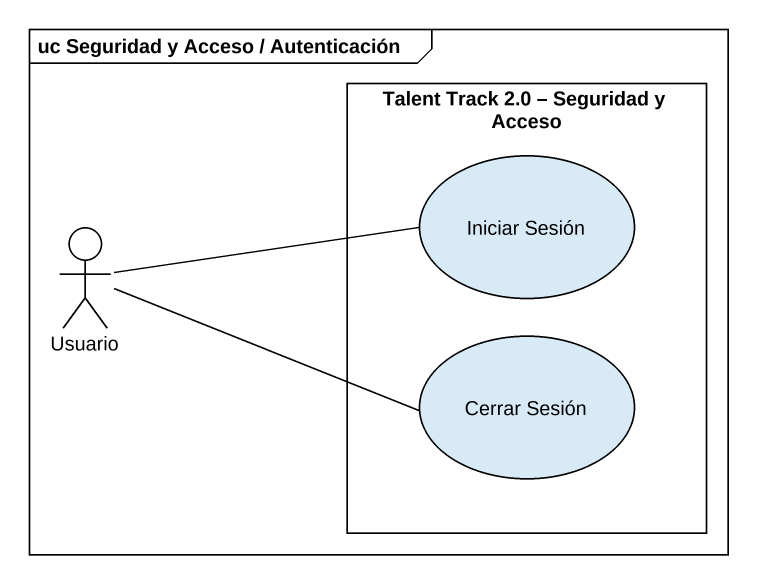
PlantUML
@startuml
mainframe uc Seguridad y Acceso / Autenticación
rectangle "Talent Track 2.0 – Seguridad y Acceso" as Talent_Track_2_0_Seguridad {
  usecase "Iniciar Sesión" as Iniciar_Sesión
  usecase "Cerrar Sesión" as Cerrar_Sesión
}
actor Usuario
Usuario -right- Iniciar_Sesión
Usuario -right- Cerrar_Sesión
@enduml
